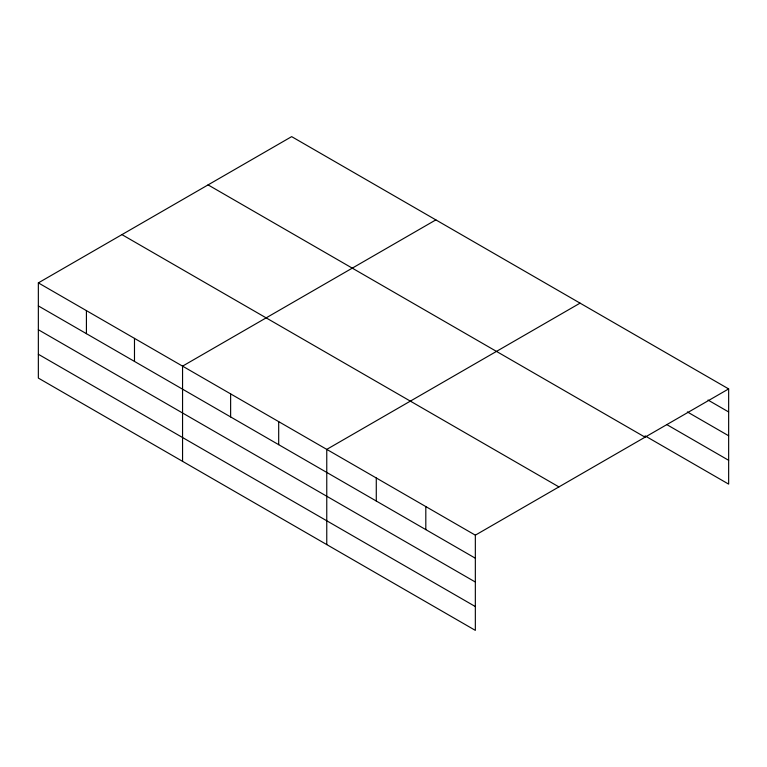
<?xml version="1.0" encoding="UTF-8"?>
<svg xmlns="http://www.w3.org/2000/svg" width="767" height="767" viewBox="0 0 767 767"><rect width="100%" height="100%" fill="white"/><g stroke="black" fill="none" stroke-linecap="round" stroke-linejoin="round"><path stroke-width="1.15" d="M475.339 582.028L475.339 535.165L38.35 282.879L38.35 378.083L475.339 630.369L475.339 582.028L38.35 329.733M645.076 435.867L728.65 484.121L728.65 388.917L291.661 136.631L38.35 282.879M435.867 219.88L182.556 366.137L182.556 461.341M580.073 303.138L326.761 449.385L326.761 544.589M475.339 535.165L728.65 388.917M708.018 400.048L728.65 411.956M687.376 411.946L728.65 435.771M666.744 424.563L728.65 460.305M208.068 184.885L645.057 437.18M121.943 234.616L558.932 486.911M38.35 305.918L475.339 558.213M38.35 354.268L475.339 606.563M425.81 506.575L425.81 529.613M376.281 477.985L376.281 501.024M278.689 421.639L278.689 444.678M230.627 393.883L230.627 416.932M134.484 338.381L134.484 361.42M86.422 310.625L86.422 333.674"/></g></svg>
